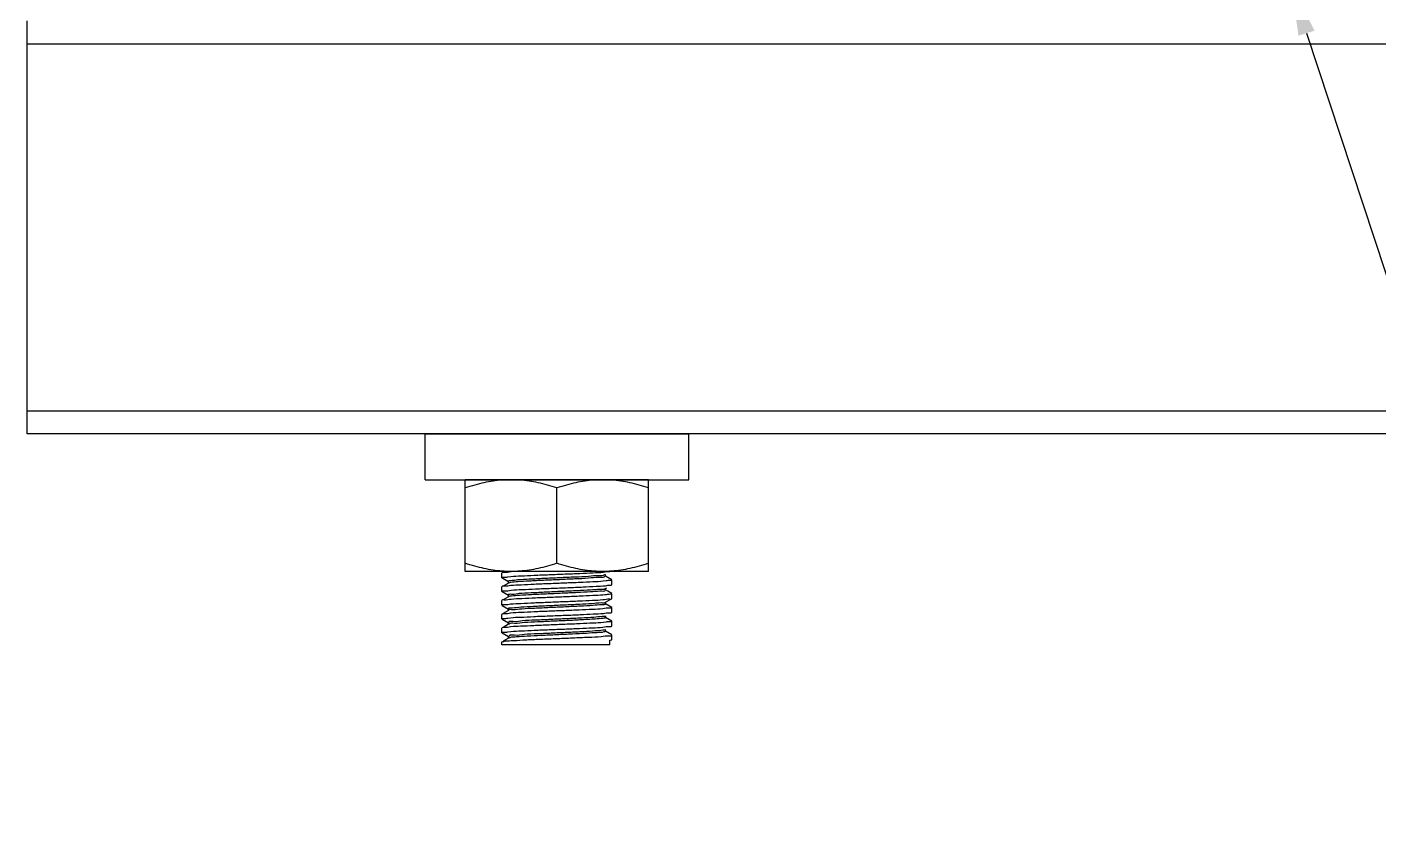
# Model space of a CAD drawing. Header units: millimetres. Extents: x -633009578 to 5705885, y -633235091 to 2571734.
# Drawn here: x 2463030 to 2464349, y 2000267 to 2001041 of the extents above; entities that cross this region are included whole.
import ezdxf

# ---------------------------------------------------------------- set-up
doc = ezdxf.new("R2010")
doc.units = ezdxf.units.MM
doc.header["$LTSCALE"] = 1000
doc.header["$MEASUREMENT"] = 0
doc.layers.get('0').update_dxf_attribs({"color": 9})
doc.layers.add('E-WIRE-系统', color=3, linetype='Continuous')

# ---------------------------------------------------------------- blocks, each defined once
blk = doc.blocks.new('G$CF4FACE3C')
at = {"layer": 'E-WIRE-系统'}
for p, q in [((-1893.930800943868, 3770.392291678931), (-1893.930800943868, 4134.843328782707)), ((-1893.930800943868, 4114.596048945677), (2832.907404695638, 4114.596048945677)), ((-1893.930800943868, 3790.639571516193), (2832.907404695638, 3790.639571516193)), ((2832.907404695638, 3770.392291678931), (-1893.930800943868, 3770.392291678931)), ((-1542.80967902462, 3729.925423618057), (-1542.820690936875, 3770.38182846026)), ((-1542.820684941486, 3770.359804603737), (-1345.560074855108, 3770.413497377536)), ((-1345.560074941954, 3770.413497408503), (-1310.125080010388, 3770.413497408503)), ((-1310.125080010388, 3729.957091067685), (-1310.125080010388, 3770.413497408503)), ((-1542.809687644243, 3729.957091067685), (-1310.125080010388, 3729.957091067685)), ((-1507.385700318962, 3649.044278342626), (-1507.385700318962, 3729.957091067685)), ((-1345.560074941954, 3729.957091067685), (-1507.385700318962, 3729.957091067685)), ((-1426.472887623589, 3656.2711192813), (-1426.472887623589, 3722.730250129243)), ((-1345.560074941954, 3649.044278342626), (-1345.560074941954, 3729.957091067685)), ((-1345.560074941954, 3649.044278342626), (-1507.385700318962, 3649.044278342626)), ((-1474.905697776238, 3647.706433680258), (-1475.020575240022, 3647.573522179504)), ((-1475.020575240022, 3643.527881530928), (-1475.020575240022, 3647.573522179504)), ((-1474.905647823354, 3643.394941143692), (-1469.285043408861, 3640.141183194704)), ((-1472.594489786541, 3649.044278342626), (-1473.885635929881, 3648.296793398564)), ((-1469.284997085342, 3638.823325425619), (-1473.885635929881, 3636.159871494165)), ((-1469.782616953831, 3644.222438906902), (-1467.125251857797, 3644.645037920331)), ((-1469.414771163603, 3640.291369026061), (-1469.414771163603, 3638.673112779739)), ((-1469.074379253667, 3638.849683149834), (-1469.256940567167, 3638.769906674395)), ((-1466.913083125837, 3648.736802447238), (-1467.368892265717, 3648.672817644547)), ((-1383.157377006253, 3640.797549401294), (-1385.601778274402, 3640.403928951244)), ((-1383.949984503211, 3646.437847573776), (-1384.448283193633, 3645.959857610171)), ((-1383.863863823004, 3644.942371703801), (-1384.448283193633, 3644.341601342545)), ((-1378.040077512385, 3641.637972727767), (-1383.660778215155, 3644.891786376829)), ((-1383.531004124554, 3644.741573731531), (-1383.531004124554, 3646.359829978435)), ((-1377.925200014841, 3637.459420598927), (-1377.925200014841, 3641.505061227712)), ((-1474.905697776238, 3635.56951179693), (-1475.020575240022, 3635.436600275221)), ((-1475.020575240022, 3631.390959636541), (-1475.020575240022, 3635.436600275221)), ((-1474.905647823354, 3631.258019239292), (-1469.285043408861, 3628.004261290305)), ((-1469.284997085342, 3626.68640352122), (-1473.885635929881, 3624.022949590464)), ((-1469.777151778573, 3632.071726659429), (-1466.897833891911, 3632.524562311359)), ((-1469.414771163603, 3628.154447121662), (-1469.414771163603, 3626.536190875922)), ((-1383.529970585834, 3628.430776079069), (-1384.096038004616, 3628.383384599234)), ((-1384.06608730997, 3632.544801029959), (-1384.06047119922, 3632.301004200708)), ((-1384.057997893775, 3634.057183839381), (-1384.06047119922, 3633.919260468683)), ((-1383.912919036578, 3636.489803070552), (-1383.529970585834, 3636.522057345486)), ((-1381.687864914769, 3631.612683196669), (-1383.660778215155, 3632.754864473012)), ((-1383.660731846001, 3634.072722242097), (-1382.500758846756, 3634.744259880041)), ((-1383.531004124554, 3632.604651825852), (-1383.531004124554, 3634.222908073454)), ((-1383.180239725625, 3628.465793120791), (-1383.529970585834, 3628.430776079069)), ((-1378.040077512385, 3629.501050833729), (-1381.687864914769, 3631.612683196669)), ((-1378.040127477609, 3637.326480191085), (-1377.925200014841, 3637.459420598927)), ((-1377.925200014841, 3625.32249869511), (-1377.925200014841, 3629.368139322265)), ((-1474.905697776238, 3623.432589870761), (-1475.020575240022, 3623.29967837024)), ((-1475.020575240022, 3619.254037732841), (-1475.020575240022, 3623.29967837024)), ((-1474.905647823354, 3619.121097346186), (-1469.285043408861, 3615.867339385091)), ((-1469.284997085342, 3614.549481616705), (-1473.885635929881, 3611.886027686647)), ((-1469.789591961307, 3619.961404006346), (-1467.340055838693, 3620.355460567516)), ((-1469.414771163603, 3616.017525217845), (-1469.414771163603, 3614.399268981419)), ((-1383.162311992841, 3616.539019958698), (-1385.853315086802, 3616.111676474218)), ((-1378.040077512385, 3617.364128917572), (-1383.660778215155, 3620.617942568031)), ((-1383.660731846001, 3621.935800337116), (-1378.874774574069, 3624.70651162765)), ((-1383.531004124554, 3620.467729933327), (-1383.531004124554, 3622.085986169637)), ((-1378.040127477609, 3625.189558297396), (-1377.925200014841, 3625.32249869511)), ((-1377.925200014841, 3613.18557678943), (-1377.925200014841, 3617.231217418448)), ((-1474.905697776238, 3611.295667966246), (-1475.020575240022, 3611.162756465841)), ((-1475.020575240022, 3607.117115827627), (-1475.020575240022, 3611.162756465841)), ((-1474.905647823354, 3606.984175440972), (-1469.285043408861, 3603.730417481391)), ((-1469.284997085342, 3602.412559732678), (-1473.885635929881, 3599.749105781433)), ((-1469.789634718094, 3607.827760199434), (-1467.389591023559, 3608.214882016764)), ((-1469.414771163603, 3603.88060331333), (-1469.414771163603, 3602.262347076437)), ((-1468.797707886668, 3602.429890403524), (-1468.906344743911, 3602.231573703)), ((-1468.768733080011, 3602.475744747673), (-1468.797707886668, 3602.429890403524)), ((-1383.15478390432, 3604.380841004779), (-1385.510489525739, 3603.999912136234)), ((-1378.040077512385, 3605.227207013755), (-1383.660778215155, 3608.481020664214)), ((-1383.531004124554, 3608.330808029626), (-1383.531004124554, 3609.949064264656)), ((-1378.040127477609, 3613.052636392997), (-1377.925200014841, 3613.18557678943)), ((-1377.925200014841, 3601.048654885613), (-1377.925200014841, 3605.094295513933)), ((-1474.905697776238, 3599.158746062545), (-1475.020575240022, 3599.025834562024)), ((-1475.020575240022, 3594.98019392381), (-1475.020575240022, 3599.025834562024)), ((-1474.905647823354, 3594.847253537155), (-1469.285043408861, 3591.593495596782)), ((-1469.284997085342, 3590.275637828279), (-1473.885635929881, 3587.612183876452)), ((-1469.780040484387, 3595.667246990721), (-1466.996088099899, 3596.106717116432)), ((-1469.414771163603, 3591.743681430002), (-1469.414771163603, 3590.125425171922)), ((-1468.981481029186, 3590.228028600686), (-1469.179045686033, 3590.115394523949)), ((-1468.907922944752, 3590.264233567053), (-1468.981481029186, 3590.228028600686)), ((-1378.040077512385, 3593.090285109356), (-1383.660778215155, 3596.344098771107)), ((-1383.531004124554, 3596.193886125111), (-1383.531004124554, 3597.812142360839)), ((-1380.383771830238, 3592.339995941729), (-1379.005449132994, 3592.284488743986)), ((-1379.005449132994, 3592.284488743986), (-1378.847048908006, 3592.293610368972)), ((-1378.040127477609, 3600.91571448918), (-1377.925200014841, 3601.048654885613)), ((-1377.925200014841, 3588.911732960725), (-1377.925200014841, 3592.957373609534)), ((-1475.020575240022, 3586.888903792133), (-1474.905697776238, 3587.021824156749)), ((-1475.020575240022, 3584.314028192894), (-1475.020575240022, 3586.888912667404)), ((-1379.894455683418, 3584.314028192894), (-1475.011676292401, 3584.314028192894)), ((-1379.894455683418, 3588.359668861493), (-1378.022733444814, 3588.751434363076)), ((-1379.894455683418, 3584.314028192894), (-1379.894455683418, 3588.359668861493)), ((-1378.040127477609, 3588.778792573954), (-1377.925200014841, 3588.911732960725))]:
    blk.add_line(p, q, dxfattribs=at)
blk.add_lwpolyline([(-765.2469856205862, 4123.965360396076), (-536.0479936604388, 3429.802356726374)], dxfattribs=at)
for points, start_tangent, end_tangent in [([(-1466.929292918649, 3729.957091067685), (-1474.870315771783, 3729.658074041712), (-1482.81770563405, 3728.771282894188), (-1490.811401879415, 3727.318446894991), (-1498.948381317779, 3725.311161236488), (-1507.385700318962, 3722.730250129243)], (-1.000000000000065, 0), (-0.948683298042578, -0.316227766040581)), ([(-1426.472887623589, 3722.730250129243), (-1434.90986771998, 3725.31106732483), (-1443.048842309508, 3727.318803066039), (-1451.042918573366, 3728.771583083784), (-1458.989569484722, 3729.658171418239), (-1466.929292918649, 3729.957091067685)], (-0.9486832980504755, 0.3162277660167736), (-0.9999999999995073, 9.292744114507675e-07)), ([(-1386.016480549471, 3729.957091067685), (-1393.957503088983, 3729.658074041712), (-1401.904892928666, 3728.771282894188), (-1409.898589179618, 3727.318446894991), (-1418.035568635678, 3725.311161236488), (-1426.472887623589, 3722.730250129243)], (-1.000000000000013, 0), (-0.9486832979594911, -0.3162277662899374)), ([(-1345.560074941954, 3722.730250129243), (-1353.997059068643, 3725.311068464885), (-1362.136037467513, 3727.318804772338), (-1370.13011749438, 3728.771584778791), (-1378.076772282133, 3729.658172601135), (-1386.016480549471, 3729.957091067685)], (-0.948683298054481, 0.3162277660049141), (-0.9999999999998659, 5.655833086055297e-07)), ([(-1466.929293166613, 3649.044278342626), (-1474.870273256907, 3649.343292166712), (-1482.817610141588, 3650.230072439532), (-1490.811241228599, 3651.68288796756), (-1498.948206116213, 3653.690159590216), (-1507.385700318962, 3656.2711192813)], (-1.000000000000001, 0), (-0.9486832981494907, 0.3162277657198795)), ([(-1426.472887623589, 3656.2711192813), (-1434.910066429293, 3653.690247002989), (-1443.049033797346, 3651.682525159908), (-1451.043033017777, 3650.229769456317), (-1458.989618475083, 3649.343194308109), (-1466.929293166613, 3649.044278342626)], (-0.9486832980584176, -0.3162277659929806), (-0.9999999999996093, -9.292801244877813e-07)), ([(-1386.016480508493, 3649.044278342626), (-1393.957460573874, 3649.343292166712), (-1401.904797454132, 3650.230072439532), (-1409.898428533226, 3651.68288796756), (-1418.035393421073, 3653.690159590216), (-1426.472887623589, 3656.2711192813)], (-0.9999999999999839, 0), (-0.9486832981494642, 0.3162277657198191)), ([(-1345.560074941954, 3656.2711192813), (-1353.997253737878, 3653.690247002989), (-1362.136221102206, 3651.682525159908), (-1370.130220336141, 3650.229769456317), (-1378.076805784833, 3649.343194308109), (-1386.016480508493, 3649.044278342626)], (-0.9486832980504906, -0.3162277660167271), (-0.9999999999995538, -9.292801207324525e-07)), ([(-1475.020575240022, 3643.527881530928), (-1473.003464008681, 3644.086659968714)], (0, 1.00000000000024), (0.9992060913131229, -0.03983951660156578)), ([(-1467.368892265717, 3648.672817644547), (-1473.08447440411, 3648.120887647499), (-1474.996465247124, 3647.736022499274)], (-0.9890526641521465, -0.1475629612520885), (-0.309932735736243, -0.9507584863244753)), ([(-1473.003464008681, 3644.086659968714), (-1469.782616953831, 3644.222438906902)], (0.9992060913491717, -0.03983951569443677), (0.9918915286364198, 0.1270873534982388)), ([(-1384.448283193633, 3645.959857610171), (-1389.534219257999, 3645.326141981757), (-1398.560316263465, 3644.6924263119), (-1410.563781707315, 3644.058710684651), (-1424.264234042261, 3643.424995034817), (-1438.200278311735, 3642.791279418278), (-1450.885389334057, 3642.157563789166), (-1460.966476186877, 3641.523848130601), (-1467.368213008624, 3640.890132512897), (-1469.396852734732, 3640.280165933073)], (-0.7891867384771126, -0.6141533129536128), (-0.5301388760524798, -0.8479108279165896)), ([(-1384.448283193633, 3644.341601342545), (-1389.534219257999, 3643.707885734621), (-1398.560316263465, 3643.074170066044), (-1410.563781707315, 3642.44045444706), (-1424.264234042261, 3641.806738788378), (-1438.200278311735, 3641.173023159499), (-1450.885389334057, 3640.53930754296), (-1460.966476186877, 3639.905591873103), (-1467.368213008624, 3639.2718762554), (-1469.074379253667, 3638.849683149834)], (-0.7891867384220165, -0.6141533130245433), (-0.9356058483501305, -0.3530463093311241)), ([(-1467.125251857797, 3644.645037920331), (-1458.094846720342, 3645.191849448252), (-1446.527395826997, 3645.739531473024), (-1433.218418417731, 3646.29284470214), (-1419.482986906543, 3646.841201350675), (-1406.198995094746, 3647.394288479583), (-1394.650769125903, 3647.942895278684), (-1385.601778274402, 3648.495210228139)], (0.9892204548777289, 0.1464339156462304), (0.9890793653538793, 0.1473838832139364)), ([(-1385.601778274402, 3640.403928951244), (-1394.650769125903, 3639.851614002488), (-1406.198995094746, 3639.303007213282), (-1419.482986906543, 3638.749920085655), (-1433.218418417731, 3638.201563435257), (-1446.527395826997, 3637.64825022791), (-1458.094846720342, 3637.10056817194), (-1467.125251857797, 3636.553756644134)], (-0.9890793653538565, -0.1473838832138757), (-0.9892204548777445, -0.1464339156461935)), ([(-1461.282866562484, 3649.132322754827), (-1466.913083125837, 3648.736802447238)], (-0.999376036680711, -0.03532049416994103), (-0.9914062523710612, -0.1308191223012756)), ([(-1385.601778274402, 3648.495210228139), (-1379.899136333726, 3649.046252814936)], (0.9890793654792249, 0.1473838823728199), (0.9993541384085551, -0.03593474705310331)), ([(-1379.884294972522, 3640.954432910192), (-1383.157377006253, 3640.797549401294)], (-0.999329884982232, 0.03660301874563121), (-0.9909493857884099, -0.1342360413809492)), ([(-1377.925200014841, 3641.505061227712), (-1379.884294972522, 3640.954432910192)], (0, -0.9999999999997118), (-0.9993298851680118, 0.0366030136785845)), ([(-1475.020575240022, 3631.390959636541), (-1472.944943774492, 3631.957843588083)], (0, 1.000000000000165), (0.9990702900125243, -0.04311096860483987)), ([(-1467.125251857797, 3636.553756644134), (-1473.003464008681, 3635.995378691936), (-1474.997841812903, 3635.597922133282)], (-0.9892204547838744, -0.1464339162804345), (-0.2946386203709531, -0.9556087501615087)), ([(-1472.944943774492, 3631.957843588083), (-1469.777151778573, 3632.071726659429)], (0.9990702902138479, -0.04311096394005247), (0.9928897755857153, 0.1190373619390906)), ([(-1388.488591554109, 3633.28554484027), (-1396.968407496111, 3632.651829212555), (-1408.595397020923, 3632.018113563652), (-1422.129336458398, 3631.384397935006), (-1436.126592273125, 3630.75068227679), (-1449.094110088889, 3630.116966648377), (-1459.648675300181, 3629.483251019614), (-1466.664457194973, 3628.849535371992), (-1469.393098786008, 3628.215819743695), (-1469.374647271354, 3628.18786941201)], (-0.9953820258962384, -0.09599282537064303), (0.6400226753561876, -0.7683560210076381)), ([(-1466.534856593236, 3627.247650974547), (-1469.339187638601, 3626.752876608749)], (-0.9947174167862204, -0.1026511604519717), (-0.7750790104063451, -0.6318643269150106)), ([(-1466.897833891911, 3632.524562311359), (-1457.34893040359, 3633.093710675486), (-1445.272632302716, 3633.657089844462), (-1431.541157505009, 3634.223161951057), (-1416.951772785047, 3634.806494740653), (-1403.388796127168, 3635.382370558684), (-1391.961668530246, 3635.952620209195), (-1383.912919036578, 3636.489803070552)], (0.9891013282145127, 0.1472364171133007), (0.9965598183357134, 0.08287658582912827)), ([(-1384.096038004616, 3628.383384599234), (-1391.961668530246, 3627.861338931718), (-1403.388796127168, 3627.291089302511), (-1416.951772785047, 3626.71521347377), (-1431.541157505009, 3626.131880684174), (-1445.272632302716, 3625.565808577463), (-1457.34893040359, 3625.002429409768), (-1466.897833891911, 3624.433281023987)], (-0.9966413004821758, -0.08189089188146122), (-0.9891013282830317, -0.147236416652788)), ([(-1388.488591554109, 3631.667288572993), (-1396.930651350413, 3631.035911793588), (-1408.50090198731, 3630.404534994625), (-1421.974183988757, 3629.773158152122), (-1435.923828163417, 3629.141781364218), (-1448.872723890468, 3628.510404563393), (-1459.449728698703, 3627.879027753021), (-1466.534856593236, 3627.247650974547)], (-0.9953820259171164, -0.095992825154369), (-0.9947174171928255, -0.1026511565124087)), ([(-1384.06047119922, 3633.919260468683), (-1388.488591554109, 3633.28554484027)], (-0.08176301195917723, -0.9966517997149906), (-0.9953820254823548, -0.09599282966268168)), ([(-1384.06047119922, 3632.301004200708), (-1388.488591554109, 3631.667288572993)], (-0.08176301195915607, -0.9966517997150793), (-0.9953820254808905, -0.09599282967761427)), ([(-1383.529970585834, 3636.522057345486), (-1379.34842847148, 3636.990538719227), (-1377.963821280748, 3637.287315402529)], (0.9963814811856736, 0.08499378771699952), (0.4566253096830951, 0.8896591069377042)), ([(-1379.34842847148, 3628.899257462821), (-1383.180239725625, 3628.465793120791)], (-0.9999703166059312, -0.007704927453067383), (-0.9935120927008093, -0.1137265213456501)), ([(-1377.925200014841, 3629.368139322265), (-1379.34842847148, 3628.899257462821)], (0, -1.000000000000271), (-0.9999703166039948, -0.007704927680852332)), ([(-1475.020575240022, 3619.254037732841), (-1473.102099037729, 3619.798889400088)], (0, 1.000000000000232), (0.9993887545683854, -0.03495879348911134)), ([(-1466.897833891911, 3624.433281023987), (-1472.944943774492, 3623.866562311421), (-1474.998770459089, 3623.460176985594)], (-0.9891013283391882, -0.1472364162754956), (-0.2841832535231917, -0.9587699820165082)), ([(-1473.102099037729, 3619.798889400088), (-1469.789591961307, 3619.961404006346)], (0.9993887543287894, -0.03495880034149112), (0.9908742591952112, 0.1347894746052285)), ([(-1465.860778822098, 3616.808938249829), (-1469.271749639185, 3616.175222600927), (-1469.257549513364, 3616.158525349456)], (-0.9989355209767683, -0.04612835278545929), (0.6676573271218293, -0.7444687324468209)), ([(-1465.30285832379, 3615.251491673174), (-1469.134422060335, 3614.620114821591)], (-0.9999096796925414, 0.01343995748148559), (0.5188930522654324, -0.8548391663411886)), ([(-1469.141576008871, 3614.632200175431), (-1469.134422060335, 3614.620114821591)], (0.4996131683164755, -0.8662486259901587), (0.5188938240005633, -0.8548386978720701)), ([(-1467.340055838693, 3620.355460567516), (-1458.178308494855, 3620.913624781533), (-1446.695896362653, 3621.458319350961), (-1433.506675327197, 3622.007414216991), (-1419.904513376765, 3622.55041949742), (-1406.781968426891, 3623.094992619008), (-1395.220598248532, 3623.639228334534), (-1385.853315086802, 3624.2029577418)], (0.9891236110845845, 0.1470866479154709), (0.9892084500596154, 0.1465149901224897)), ([(-1385.853315086802, 3616.111676474218), (-1395.220598248532, 3615.547947069514), (-1406.781968426891, 3615.003711352707), (-1419.904513376765, 3614.459138231119), (-1433.506675327197, 3613.916132950806), (-1446.695896362653, 3613.367038085475), (-1458.178308494855, 3612.82234350394), (-1467.340055838693, 3612.264179301215)], (-0.9892084500596234, -0.1465149901224203), (-0.9891236110829309, -0.1470866479264749)), ([(-1387.537398779532, 3621.244947698317), (-1395.44985147682, 3620.611232070602), (-1406.671458600787, 3619.977516441722), (-1420.005237565376, 3619.3438007941), (-1434.02890563407, 3618.710085165803), (-1447.246590983123, 3618.076369506423), (-1458.248394198716, 3617.442653878126), (-1465.860778822098, 3616.808938249829)], (-0.9999986818103678, -0.001623692552884186), (-0.9989355208806338, -0.04612835486824763)), ([(-1387.131076963618, 3619.671129282913), (-1394.740014619892, 3619.039752493729), (-1405.709106977331, 3618.408375693485), (-1418.876850378932, 3617.776998863439), (-1432.848928756081, 3617.145622052369), (-1446.145856074523, 3616.514245262602), (-1457.359637067188, 3615.882868463057), (-1465.30285832379, 3615.251491673174)], (-0.9992095765300918, -0.03975200838261937), (-0.9999096796932988, 0.01343995742703272)), ([(-1383.769668850116, 3621.865910644759), (-1387.537398779532, 3621.244947698317)], (0.5399851491123051, -0.8416745444279843), (-0.9999986818108547, -0.001623692209089912)), ([(-1383.701443693135, 3620.318630629452), (-1383.6879949742, 3620.302506082575), (-1387.131076963618, 3619.671129282913)], (0.6584161993761349, -0.7526540429484078), (-0.9992095763759479, -0.03975201225730347)), ([(-1385.853315086802, 3624.2029577418), (-1379.891270878725, 3624.770884211059), (-1377.948744022986, 3625.16043796239)], (0.9892084496613174, 0.1465149928122001), (0.3036182658525267, 0.9527937597613162)), ([(-1379.891270878725, 3616.679602933698), (-1383.162311992841, 3616.539019958698)], (-0.9992766833130098, 0.03802775548264569), (-0.9918975253267702, -0.1270405417596695)), ([(-1377.925200014841, 3617.231217418448), (-1379.891270878725, 3616.679602933698)], (0, -0.9999999999997183), (-0.999276683070091, 0.03802776186262781)), ([(-1475.020575240022, 3607.117115827627), (-1473.071419242304, 3607.666336150025)], (0, 0.9999999999997129), (0.9993529253055843, -0.03596846789737233)), ([(-1467.340055838693, 3612.264179301215), (-1473.102099037729, 3611.707608123193), (-1474.99617003114, 3611.325503523578)], (-0.9891236112599847, -0.1470866467352888), (-0.3131855378238804, -0.9496919600046089)), ([(-1473.071419242304, 3607.666336150025), (-1469.789634718094, 3607.827760199434)], (0.9993529251394752, -0.0359684725158441), (0.9907411453294422, 0.1357644392000391)), ([(-1386.683005749248, 3609.20435059967), (-1394.008423665073, 3608.570634929114), (-1404.7967496661, 3607.936919323169), (-1417.897218371043, 3607.303203694173), (-1431.912433548598, 3606.669488034328), (-1445.347425144399, 3606.035772406613), (-1456.769114201423, 3605.402056736639), (-1464.959175934084, 3604.768341108924), (-1469.043995721731, 3604.134625491221), (-1469.016709945165, 3604.072946705739)], (-0.9967228463491452, -0.08089232080819074), (0.435071741823343, -0.9003957904684401)), ([(-1385.982385876356, 3607.6749699926), (-1392.717813773546, 3607.043593183276), (-1403.027524628909, 3606.412216393393), (-1415.819836034672, 3605.780839593732), (-1429.740185882431, 3605.149462762987), (-1443.314565525856, 3604.518085952732), (-1455.105600773823, 3603.886709173559), (-1463.864753435366, 3603.255332362605), (-1468.664527659304, 3602.623955532094), (-1468.768733080011, 3602.475744747673)], (-0.9897539775505971, -0.1427832760613473), (-0.5437552588591765, -0.8392438373100076)), ([(-1467.389591023559, 3608.214882016764), (-1458.478080910398, 3608.760896603926), (-1446.984612853499, 3609.308742203168), (-1433.404981558444, 3609.874581072712), (-1419.099025227362, 3610.445882975939), (-1405.87903459603, 3610.997557389201), (-1394.455324754119, 3611.54245067935), (-1385.510489525739, 3612.091193413595)], (0.9891131917827664, 0.1471566982549556), (0.989075422681703, 0.1474103396884493)), ([(-1385.510489525739, 3603.999912136234), (-1394.455324754119, 3603.45116940327), (-1405.87903459603, 3602.90627611184), (-1419.099025227362, 3602.354601719766), (-1433.404981558444, 3601.783299816889), (-1446.984612853499, 3601.217460937449), (-1458.478080910398, 3600.669615325634), (-1467.389591023559, 3600.123600739986)], (-0.9890754226816798, -0.1474103396885212), (-0.9891131917827829, -0.1471566982549532)), ([(-1383.604850383243, 3609.84200776089), (-1386.683005749248, 3609.20435059967)], (0.6109878813229406, -0.7916399490149703), (-0.9967228461842338, -0.08089232283959424)), ([(-1383.541218077997, 3608.325803118059), (-1383.534447168931, 3608.306346772006), (-1385.982385876356, 3607.6749699926)], (0.4400196617191426, -0.8979881387442465), (-0.9897539768476494, -0.1427832809333578)), ([(-1385.510489525739, 3612.091193413595), (-1379.860409957124, 3612.638338140678), (-1377.949365112698, 3613.022992961924)], (0.9890754225808225, 0.1474103403652568), (0.3104655585748853, 0.9505846290246565)), ([(-1379.860409957124, 3604.547056885087), (-1383.15478390432, 3604.380841004779)], (-0.9993803310437678, 0.03519877729400607), (-0.9905389415070416, -0.1372319400070655)), ([(-1377.925200014841, 3605.094295513933), (-1379.860409957124, 3604.547056885087)], (0, -0.9999999999997496), (-0.999380330791694, 0.03519878444705739)), ([(-1475.020575240022, 3594.98019392381), (-1472.991590739693, 3595.540626120288)], (0, 1.000000000000154), (0.999164332450283, -0.04087342362670606)), ([(-1467.389591023559, 3600.123600739986), (-1473.071419242304, 3599.57505487313), (-1474.99667643127, 3599.18815687357)], (-0.9891131918580508, -0.1471566977484544), (-0.3075982025770267, -0.951516340254361)), ([(-1472.991590739693, 3595.540626120288), (-1469.780040484387, 3595.667246990721)], (0.9991643327911536, -0.0408734152989476), (0.9923807038253795, 0.1232093286855982)), ([(-1385.927536698058, 3597.1637534576), (-1392.647707640193, 3596.530037839897), (-1402.975931062363, 3595.896322159912), (-1415.810519599356, 3595.262606553384), (-1429.782437910559, 3594.628890924505), (-1443.401334243827, 3593.995175265707), (-1455.21451298357, 3593.361459648004), (-1463.96189007489, 3592.727743967087), (-1468.710403356235, 3592.094028349733), (-1468.921718303813, 3591.608008229523)], (-0.9887096541651815, -0.149843984732717), (-0.2653085911762626, -0.9641635501546421)), ([(-1385.048615488224, 3595.67881068273), (-1390.874782373663, 3595.047433893546), (-1400.470388629474, 3594.416057082242), (-1412.819367320975, 3593.784680303652), (-1426.614100386621, 3593.153303462896), (-1440.393880617572, 3592.521926662652), (-1452.699584103189, 3591.890549862408), (-1462.22817515838, 3591.259173073922), (-1467.970683014253, 3590.62779626355), (-1468.907922944752, 3590.264233567053)], (-0.9561103322440265, -0.2930068814487808), (-0.9021523346176443, -0.4314176226630164)), ([(-1466.996088099899, 3596.106717116432), (-1457.832913989667, 3596.65785563481), (-1446.416673885891, 3597.196678659995), (-1433.248985897982, 3597.74392886518), (-1419.673921731533, 3598.28583886649), (-1406.507089402759, 3598.833130916348), (-1395.097229267238, 3599.371808127733), (-1385.936276616994, 3599.92310102086)], (0.9892832696784778, 0.1460089460760963), (0.9892829395288206, 0.1460111829865075)), ([(-1466.963002941571, 3588.017824121169), (-1456.498086692998, 3588.635133989505), (-1442.991605595453, 3589.252491665189), (-1427.80869513494, 3589.869986322592), (-1412.489771444118, 3590.487508673104), (-1398.588435654063, 3591.10499929043), (-1387.51260380866, 3591.722476040246)], (0.9999436179320724, 0.01061889622185535), (0.9891998339641803, 0.1465731506287409)), ([(-1387.51260380866, 3591.722476040246), (-1380.383771830238, 3592.339995941729)], (0.9891998337973544, 0.1465731517548474), (0.9981283923733216, -0.06115318747460487)), ([(-1385.936276616994, 3599.92310102086), (-1379.947540269699, 3600.489147557877), (-1377.947836582083, 3600.887379937689)], (0.9892829393065445, 0.1460111844928156), (0.2934928485962151, 0.9559612689967757)), ([(-1383.658423842862, 3597.657615325879), (-1385.927536698058, 3597.1637534576)], (-0.882969523514501, -0.4694303148974633), (-0.9887096548207978, -0.1498439804068186)), ([(-1383.628803886473, 3596.286693669856), (-1385.048615488224, 3595.67881068273)], (-0.6883507683620358, -0.7253779840160745), (-0.9561103331650097, -0.2930068784430002)), ([(-1378.847048908006, 3592.293610368972), (-1377.925200014841, 3592.957373609534)], (0.9968344073795928, 0.07950574988352056), (0, 1.000000000000366)), ([(-1474.821731353877, 3586.880979531328), (-1473.328572868835, 3587.400393537828)], (0.8589433777891814, 0.5120705749716572), (0.9664086709178273, 0.2570102736760572)), ([(-1473.328572868835, 3587.400393537828), (-1466.963002941571, 3588.017824121169)], (0.9664086710514983, 0.2570102731731269), (0.9999436179634409, 0.0106188932692646))]:
    blk.add_spline(points, degree=3, dxfattribs=dict(at, start_tangent=start_tangent, end_tangent=end_tangent))
blk.add_solid([(-772.3196984762326, 4121.763451555395), (-778.4584386672359, 4166.401637520408), (-758.1742727658711, 4126.167269239202)], dxfattribs=at)

msp = doc.modelspace()

# ---------------------------------------------------------------- block references
at = {"xscale": 1.10592, "yscale": 1.10592, "zscale": 1.10592}
msp.add_blockref('G$CF4FACE3C', (2465124.496627273, 1996473.942841334, -46.07999998803452), dxfattribs=at)

doc.saveas('drawing.dxf')
